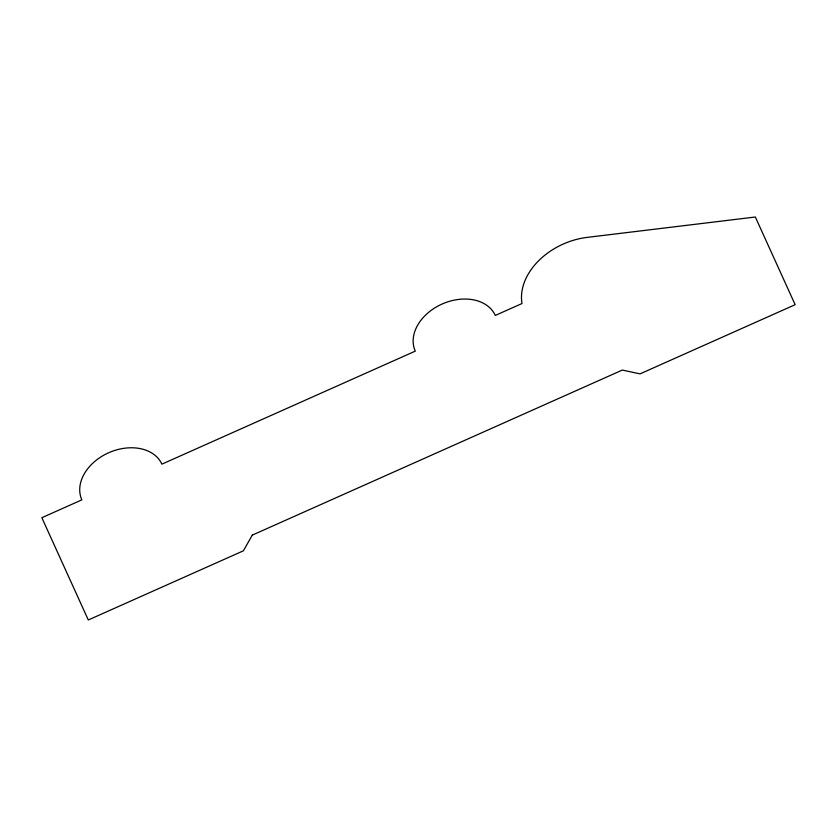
<?xml version="1.0" encoding="UTF-8"?>
<svg xmlns="http://www.w3.org/2000/svg" width="837" height="837" viewBox="0 0 837 837"><rect width="100%" height="100%" fill="white"/><g stroke="black" fill="none" stroke-linecap="round" stroke-linejoin="round"><path stroke-width="1.26" d="M252.303 535.115L243.389 550.809L88.293 619.987L41.85 517.705L81.859 499.856A43.817 32.099 -23.6 0 1 108.601 452.786A43.817 32.099 -23.6 0 1 161.886 464.158L415.288 351.132A43.817 32.099 -23.6 0 1 442.03 304.051A43.817 32.099 -23.6 0 1 495.305 315.434L521.985 303.538A63.214 46.307 -23.6 0 1 587.082 237.394L755.34 217.013L795.15 304.689L640.054 373.867L622.299 370.08L252.303 535.115"/></g></svg>
